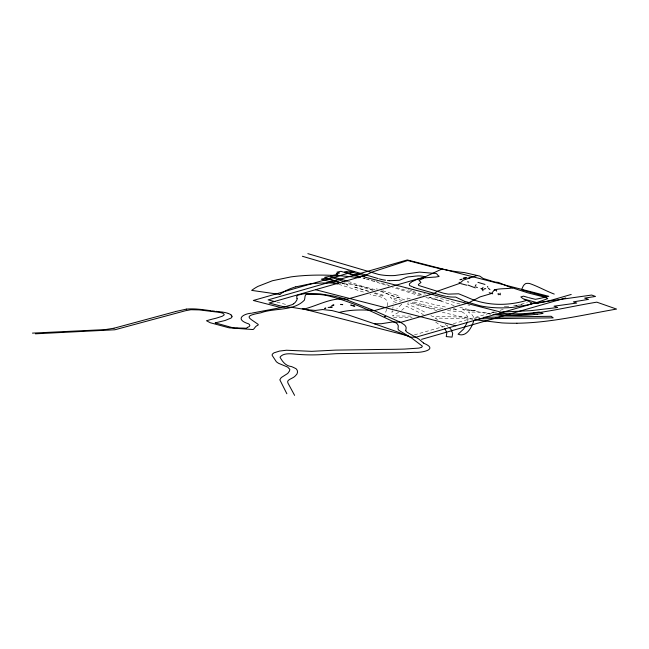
<?xml version="1.0" encoding="UTF-8"?>
<svg xmlns="http://www.w3.org/2000/svg" width="649" height="649" viewBox="0 0 649 649"><rect width="100%" height="100%" fill="white"/><g stroke="black" fill="none" stroke-linecap="round" stroke-linejoin="round"><path stroke-width="0.49" stroke-dasharray="3.25 2.43" d="M387.226 305.833C389.149 295.603 377.458 297.469 369.938 294.078M393.043 306.677L392.807 308.332M408.197 302.564L407.759 304.332L417.348 308.307L426.693 313.118M386.699 309.208L385.068 314.011M392.312 310.66L391.818 312.291L393.091 311.504M467.661 321.312L468.164 318.7L435.041 318.059L436.136 318.764M401.415 304.527L396.612 309.094M401.593 310.36L406.388 306.223L423.448 314.603M398.616 312.372L392.288 315.885L411.928 316.152M414.419 334.86L447.518 325.36M453.359 323.689L494.246 311.95M500.087 310.279L503.981 309.159M515.663 305.809L527.345 302.45M522.372 304.665L519.103 305.054M516.904 305.314L512.175 305.849M508.808 306.198L507.729 306.304M507.494 306.328L503.397 306.644M467.653 277.472L468.513 277.415M493.921 312.137L491.869 312.161M479.668 317.28L473.738 317.223M475.652 310.628L466.225 310.425M393.529 317.475L412.139 317.702M476.317 318.805L474.021 318.797M467.953 317.142L432.396 316.461L430.814 315.511M461.626 311.747L458.681 311.569M456.312 311.398L449.611 310.798A67.618 17.499 4 0 1 447.518 310.579M462.907 309.484L475.011 310.465M459.93 304.008L432.778 296.301M440.484 309.687L436.42 309.086A69.419 17.969 4 0 1 423.399 306.612L420.739 305.979M490.701 314.181L475.912 311.431L459.224 307.131M472.796 319.397L442.334 312.291M425.898 297.591L442.237 301.095L428.794 297.161M423.14 304.714L437.686 307.658A62.734 16.233 4 0 0 443.259 308.494M422.442 304.543L412.229 301.574M419.076 305.565L408.838 302.612M276.896 302.142L287.621 304.9M414.541 300.065L447.056 307.415A62.109 16.079 4 0 0 447.486 307.488M374.911 292.869L382.285 294.865L384.046 296.431L373.086 292.959M410.233 298.913L406.096 297.761L407.353 299.335M373.126 290.436L345.876 282.258M369.013 291.263L354.33 287.036M374.984 289.624L366.279 287.304A56.171 14.538 4 0 0 360.706 286.087L357.477 285.487A48.651 12.591 4 0 0 341.617 283.548M423.87 293.681L425.355 294.119M421.404 294.987L394.835 287.118M436.988 310.741L409.868 301.769M389.684 285.576L378.789 282.307M396.644 295.011L381.661 290.419M371.131 279.995L372.404 280.376M373.686 280.766L374.96 281.147M376.233 281.536L377.515 281.917M341.634 283.142L348.059 285.098L342.161 283.207M354.281 287.02L368.445 291.482M338.664 284.303L364.835 292.456M454.162 305.63L428.267 296.861M363.764 278.267L365.395 278.77M366.214 279.021L388.71 286.014M376.566 288.846L377.134 289.024M402.185 300.528L390.325 297.072L391.623 298.84L400.498 301.753M420.301 296.041L392.515 287.215M380.233 291.231L405.292 300.106M348.262 281.398L373.986 290.314M405.771 288.789L406.217 288.935M396.466 302.596L392.742 301.355L393.124 303.432M408.464 289.705L409.349 290.014M453.432 308.445L457.594 309.971L450.471 309.354A62.734 16.233 4 0 1 450.09 309.313M410.241 290.33L412.001 290.947M412.878 291.263L424.04 295.319M401.09 304.219L401.512 304.373M462.486 309.443L464.538 310.287M376.769 288.927L377.207 289.105M381.247 290.841C386.301 294.427 408.554 301.801 396.839 295.117M461.731 311.747L465.95 314.311L467.88 316.915M435.666 322.091L443.754 327.737M436.363 318.91L437.564 319.657M445.19 324.476L447.842 326.374M473.713 317.15L471.88 314.522L468.213 312.039L482.726 312.218L486.653 312.948A47.442 12.282 4 0 0 491.658 313.718M469.892 305.241A88.637 22.942 4 0 1 467.888 305.014M496.517 312.777A41.82 10.822 4 0 1 492.007 312.177M362.945 278.275A78.018 20.192 4 0 1 364.876 278.567M367.748 279.029A78.018 20.192 4 0 1 368.697 279.192"/><path stroke-width="0.97" d="M405.771 330.406L406.152 328.07A39.289 10.165 4 0 0 404.205 324.703L401.39 322.853A57.883 14.984 4 0 0 400.579 322.415A71.942 18.618 4 0 0 398.746 321.506L376.306 311.52L344.197 298.8A64.194 16.614 4 0 0 333.984 296.139L320.071 293.883L304.495 293.664L297.64 295.19L296.682 296.463L297.031 298.508M473.9 320.29C472.172 326.723 466.599 337.65 458.08 334.219L463.751 328.921L467.345 322.228M475.068 286.46L476.05 284.692M482.377 289.714L482.093 288.983L483.059 287.345M512.523 287.905C506.447 289.089 500.233 288.213 494.368 289.916L491.536 293.502L480.146 296.869L468.578 302.864L401.155 322.212L392.588 321.969L381.312 323.729L374.449 323.794L347.491 314.66L332.174 310.595L322.65 309.541L315.39 310.449L305.849 309.589L291.612 307.302L284.44 306.945L269.116 303.026L365.436 275.387L371.658 272.215L407.653 260.525C426.434 265.295 445.255 270.909 464.4 272.564L479.757 276.093L483.189 278.478L494.936 282.055L498.505 282.429L507.834 286.355L527.775 292.829L543.099 296.763A16.257 12.802 74 0 1 546.604 298.061L547.764 298.629L537.21 302.41L416.374 337.082L410.363 337.204L399.038 332.466L374.449 323.794M339.249 312.42C350.784 309.524 362.953 309.614 374.554 310.603L434.092 293.518L437.694 291.085L459.687 283.402L463.345 280.117L477.404 275.419M483.578 289.722L484.511 288.724L485.712 288.659M247.472 327.404C251.398 326.244 249.995 323.786 246.661 323.178C234.906 318.594 244.438 313.581 251.504 313.207M293.502 303.846L293.064 304.13A31.42 8.129 4 0 1 291.896 304.746L284.075 307.018L252.307 313.029M441.855 269.035L425.006 276.88L347.077 299.254C331.598 296.974 318.01 305.679 303.481 309.2M411.742 281.901L409.6 283.613A23.794 6.157 4 0 0 409.754 285.649L412.561 286.809M412.22 281.593L416.974 279.386A16.525 4.275 4 0 1 418.508 279.046L424.722 277.472A7.731 2.004 4 0 0 424.941 277.082C420.406 274.641 413.705 276.644 408.546 276.839A15.422 3.991 4 0 0 406.477 277.35L399.403 280.295L389.481 280.709M423.789 278.161L419.027 280.319L420.941 282.445L418.313 284.546L418.662 285.455L443.34 293.178L448.021 294.094A2.353 0.608 4 0 0 448.678 294.119L458.665 293.802L466.753 297.088A24.84 6.425 4 0 0 468.537 297.867C486.052 305.598 506.009 306.044 524.327 301.079A54.191 14.027 4 0 0 526.315 300.463A52.391 13.564 4 0 1 520.839 296.926L523.524 296.155A86.301 22.334 4 0 0 527.661 297.356M468.984 278.105L470.217 277.626M530.687 304.121L534.314 302.945L536.285 303.399L540.787 302.58A98.883 25.595 4 0 0 552.94 299.741L571.209 294.451M175.774 311.488L186.336 309.143M175.498 311.577L114.102 328.183M113.997 328.216L105.154 329.611M332.734 305.265L331.858 305.533L333.959 304.973L333.083 305.168M295.814 286.858L308.997 284.084A50.33 13.029 4 0 1 313.994 283.508L317.896 283.215A48.651 12.591 4 0 1 338.445 283.321M353.9 271.615L253.345 300.471L281.082 307.61M543.894 297.704L548.762 296.309L407.329 259.933L268.118 299.887L274.941 301.639M421.566 339.346L565.709 297.98M530.525 304.162L530.265 304.235A60.608 15.69 4 0 1 527.564 304.925L513.619 307.261A41.333 10.7 4 0 1 507.364 307.756L504.468 307.853A35.289 9.135 4 0 1 501.531 307.886L499.186 307.861A33.14 8.575 4 0 1 496.087 307.764L495.025 307.707A28.905 7.48 4 0 1 488.997 307.22L488.64 307.18A25.295 6.547 4 0 1 484.186 306.563L483.343 306.425A28.767 7.447 4 0 1 480.073 305.784L465.009 301.428M424.624 277.861L433.865 277.123A22.869 5.922 4 0 1 435.292 277.091L438.967 276.498A5.054 1.306 4 0 0 439.057 276.166C436.55 274.965 437.799 273.132 434.424 273.359A5.492 1.42 4 0 0 433.159 273.261L419.538 272.101L394.665 275.541A18.926 4.9 4 0 1 389.668 275.622L387.567 275.549A17.361 4.494 4 0 1 383.827 275.249L381.231 274.908A15.073 3.902 4 0 1 378.399 274.381L307.845 253.637M461.171 279.362L459.946 279.703L462.039 279.248M324.622 308.397L325.839 308.129L324.971 308.283M466.453 277.504L463.135 278.316L466.071 278.048M215.2 322.886L225.114 320.476L230.995 318.091A20.468 5.297 4 0 0 231.977 316.25M328.118 307.464L332.264 307.034L330.195 307.228M533.137 303.318L591.693 295.044L595.49 296.455L584.668 298.11L588.465 299.392L573.391 301.866L576.718 303.059L554.043 306.174L557.653 307.512L530.793 310.66L501.993 312.015M530.996 303.594L532.066 303.456M537.202 314.262L543.002 313.443L539.108 312.047L533.462 312.842M104.4 329.643L32.45 333.115M35.387 333.813L114.881 329.773L185.5 310.725L190.92 309.719L199.146 309.889L219.597 312.388L222.656 313.118L224.059 314.238A11.779 3.05 4 0 1 224.019 315.049L222.234 316.258L216.523 318.083A78.537 20.33 4 0 1 212.556 319.057L206.471 320.736L210.276 322.748L229.024 327.818L252.42 329.514A3.391 0.876 4 0 0 253.183 329.473C254.668 328.654 255.146 326.017 257.913 325.246A16.184 4.186 4 0 0 258.237 324.427C248.729 317.507 242.669 316.201 260.866 312.802C274.852 307.65 293.51 311.536 304.438 300.081C305.468 297.291 303.894 293.364 308.827 294.289C315.341 294.078 321.912 294.362 328.28 295.847C351.945 301.744 374.213 312.591 396.158 322.999A29.132 7.537 4 0 1 397.521 324.224L398.291 325.814L397.999 329.075L398.892 330.341L411.036 337.577L422.361 346.136L421.663 347.32L418.913 348.099L404.66 349.065A233.186 60.357 4 0 1 382.853 349.422L335.647 350.111L311.65 351.344L286.452 350.241L279.565 351.068L274 352.821L272.264 354.216L272.174 355.401L276.393 361.809L278.502 363.278L287.629 367.074L289.835 369.338L289.511 370.968L287.75 373.435L281.236 377.572L279.833 379.811L286.866 393.765M407.986 352.569L412.083 352.423A84.281 21.815 4 0 0 414.833 352.293C421.371 352.918 438.797 349.56 424.211 343.451A28.118 7.277 4 0 1 423.521 343.021M407.702 352.577L406.217 352.626A240.73 62.304 4 0 1 384.638 352.967L338.77 353.624A61.306 15.868 4 0 0 336.028 353.705L319.754 354.703A55.027 14.237 4 0 1 314.043 354.881L312.631 354.898A43.702 11.309 4 0 1 299.384 354.451C293.518 354.257 283.735 351.92 280.003 357.21C282.558 361.834 285.722 365.906 291.515 366.596A42.193 10.919 4 0 1 293.283 367.358A31.55 8.169 4 0 1 294.143 367.772C298.069 368.746 298.662 373.256 295.603 375.576A57.015 14.757 4 0 1 293.819 377.142L293.445 377.377A51.709 13.386 4 0 1 292.715 377.799L289.795 379.341A36.076 9.337 4 0 0 289.105 379.795A28.978 7.504 4 0 0 287.978 380.866A23.51 6.084 4 0 0 287.669 381.807L287.921 382.975A60.219 15.584 4 0 0 288.124 383.397L294.605 395.363M493.013 314.497L500.963 315.236A30.754 7.958 4 0 0 508.337 315.39C538.24 314.66 567.413 306.961 596.796 302.158L616.55 309.078C583.532 314.781 550.595 322.821 516.912 323.243M483.773 317.312L551.139 316.282L553.216 317.848L479.076 318.837M238.54 328.021L242.791 328.102A22.585 5.849 4 0 1 246.417 328.289A29.383 7.601 4 0 1 247.48 327.404M238.037 328.021L237.08 327.996M237.031 327.996L236.398 327.98A7.691 1.988 4 0 1 232.853 327.696M509.116 315.268L505.774 315.106A47.442 12.282 4 0 1 494.952 314.14M215.947 311.317L222.615 312.104A13.532 3.505 4 0 1 227.864 313.305L228.197 313.435M214.616 311.179L211.923 310.847M387.453 280.449L389.335 280.684M210.909 310.709L202.058 309.541A36.628 9.484 4 0 0 201.003 309.427L196.112 309.013A19.064 4.932 4 0 0 186.304 309.127M385.571 280.206L385.173 280.149A16.493 4.267 4 0 1 382.139 279.63L379.381 278.94M342.729 304.681L340.684 304.381L341.877 304.559M279.776 294.427L251.723 290.395A150.917 39.062 4 0 1 257.986 286.379L272.458 280.733L290.93 276.904A79.429 20.557 4 0 1 299.246 275.963L305.225 275.517A78.018 20.192 4 0 1 359.043 277.723M232.845 327.68L232.772 327.672A6.628 1.712 4 0 1 231.604 327.429L229.089 326.747M474.679 319.73L501.993 322.918A60.357 15.625 4 0 0 516.904 323.234M446.553 296.423L448.305 296.698A10.887 2.815 4 0 0 454.251 297.088L455.639 297.047L464.579 301.29M384.362 316.404L385.749 316.688M460.863 283.645L466.753 285.219M354.297 306.02L351.936 305.411L352.78 305.655M217.602 323.535L228.472 326.561M467.507 281.796L468.692 282.096M216.936 323.372L215.322 322.926M477.932 282.347L484.981 284.432M494.368 289.916L495.544 290.225M475.311 287.896L467.961 285.073M492.721 293.802L489.2 292.683M361.931 276.393L502.18 312.461M315.519 289.705L455.776 325.774M302.256 308.664L408.57 336.004M354.8 306.214L350.76 305.071L351.604 305.314M302.369 256.266L378.189 278.567M538.394 303.01L524.408 299.205L532.878 303.432M340.717 282.859L325.173 278.283L321.369 279.192L337.723 284.019M364.933 276.044L348.554 271.047L344.57 271.899L359.7 276.523M360.487 277.269L340.887 271.314L336.928 272.182L339.557 272.978L336.296 273.627L337.967 274.162L330.43 276.044L347.539 281.171M344.773 281.901L328.97 276.555L324.67 277.31L340.668 282.721M413.9 287.345L415.092 287.791A51.774 13.402 4 0 0 416.885 288.416L441.774 295.417A40.279 10.425 4 0 0 445.62 296.244M413.835 287.32L413.316 287.118M480.925 288.481L482.093 288.983M476.22 287.093L477.388 287.596M554.246 294.078C545.841 290.955 537.964 286.363 529.576 283.508A4.73 1.225 4 0 0 527.888 283.337C524.238 282.639 522.559 286.972 521.715 289.77L526.728 291.247A353.397 91.468 4 0 0 546.588 296.707A90.933 23.534 4 0 1 535.417 299.311A86.301 22.334 4 0 1 528.513 297.591M489.93 289.551L488.47 288.399M423.521 343.021L419.562 339.646A65.208 16.874 4 0 0 418.337 338.721L408.619 333.14A41.56 10.757 4 0 1 406.826 332.028L406.031 331.274A17.069 4.421 4 0 1 405.787 330.406M449.132 327.445L449.814 328.094A75.081 19.429 4 0 1 451.258 329.814L452.669 333.399L452.061 337.123L446.236 336.58L446.812 333.059L445.498 329.716A69.216 17.912 4 0 0 444.662 328.662M231.166 315.041L231.953 316.25M482.686 290.273L482.986 290.825M459.078 282.291L459.687 283.402M487.586 286.396L487.861 287.296M498.31 294.768L498.051 293.583L500.363 294.816L500.136 293.145M496.42 289.973L496.672 291.223M537.056 314.205A59.278 15.341 4 0 1 509.141 315.325M533.324 312.777A53.267 13.783 4 0 1 508.581 313.775L505.628 313.572A41.82 10.822 4 0 1 499.462 313.094M297.072 298.516A36.425 9.427 4 0 1 296.707 300.268L295.822 301.639A65.306 16.906 4 0 1 293.559 303.854M228.229 313.435A14.886 3.853 4 0 1 231.141 315.041M279.97 294.451A111.336 28.816 4 0 1 295.709 286.826"/></g></svg>
